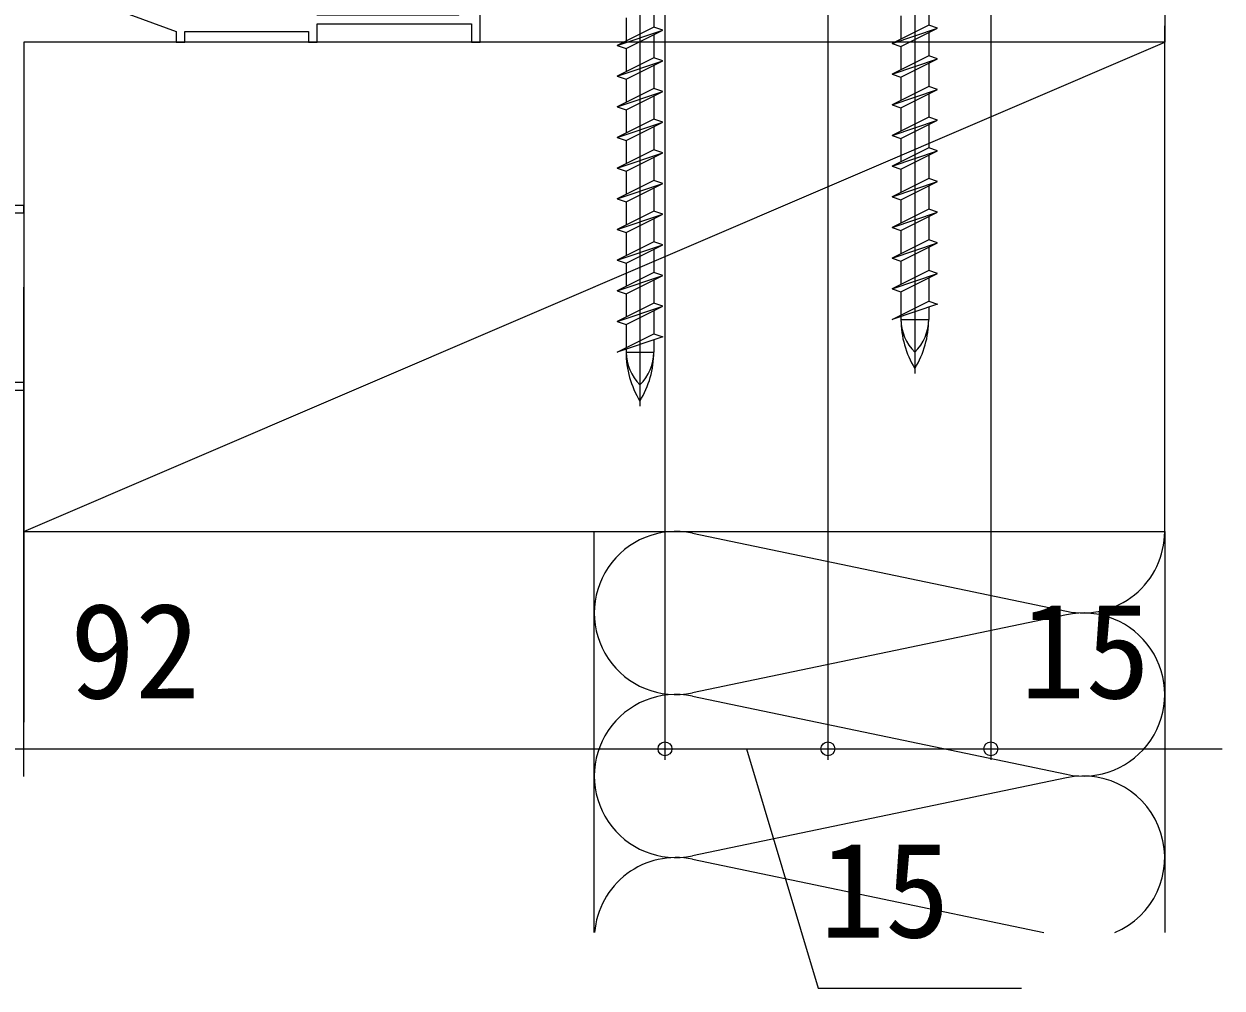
# Model space of a CAD drawing. Units: millimetres, scale not verified. Extents: x -525 to 525, y -783 to 778.
# Drawn here: x -27 to 83.3, y -156.9 to -68.2 of the extents above; entities that cross this region are included whole.
import ezdxf
from ezdxf.enums import TextEntityAlignment as Align

# ---------------------------------------------------------------- set-up
doc = ezdxf.new("R2010")
doc.units = ezdxf.units.MM
doc.header["$LTSCALE"] = 4
for name, color, linetype in [('0-3_YKK_11E', 7, 'Continuous'), ('0-5_YKK_13', 4, 'Continuous'), ('0-6_YKK_D', 6, 'Continuous'), ('0-8_YSS_K', 3, 'Continuous')]:
    doc.layers.add(name, color=color, linetype=linetype)
doc.styles.add('ＭＳ ゴシック', font='')
doc.styles.get('ＭＳ ゴシック').set_extended_font_data('MS Gothic')

msp = doc.modelspace()

# ---------------------------------------------------------------- linework, layer by layer
at = {"layer": '0-3_YKK_11E'}
for points in [[(-28.1, -66.44), (-20.441, -66.173), (-13, -68.881), (-13, -69.881), (-12.2, -69.881), (-12.2, -68.881), (-0.8, -68.881), (-0.8, -69.881), (0, -69.881), (0, -68.181), (14.2, -68.181), (14.2, -69.881), (15, -69.881), (15, -66.381), (14, -66.381), (13, -67.381), (0, -67.381), (0, -29.881), (-1.3, -29.881), (-1.3, -30.681), (-1.1, -30.881), (-0.9, -31.081), (-0.9, -45.38)], [(-28.1, -85.581), (-27, -85.581), (-27, -84.881), (-28.1, -84.881)], [(-29, -101.881), (-27, -101.881), (-27, -101.181), (-28.1, -101.181)]]:
    msp.add_lwpolyline(points, dxfattribs=at)
at = {"layer": '0-5_YKK_13'}
for p, q in [((55, -23.212), (55, -100.353)), ((29.7, -26.212), (29.7, -103.353)), ((30.975, -66.363), (30.975, -68.494)), ((56.275, -66.183), (56.275, -68.314)), ((28.425, -67.638), (28.425, -69.769)), ((53.725, -67.458), (53.725, -69.589)), ((57.1, -68.591), (56.275, -68.314)), ((28.425, -70.458), (31.8, -68.771)), ((31.8, -68.771), (30.975, -68.494)), ((30.975, -69.183), (30.975, -71.314)), ((53.725, -70.278), (57.1, -68.591)), ((56.275, -69.003), (56.275, -71.134)), ((27.6, -70.181), (28.425, -70.458)), ((28.425, -70.458), (28.425, -72.589)), ((52.9, -70.001), (53.725, -70.278)), ((53.725, -70.278), (53.725, -72.409)), ((28.425, -73.278), (31.8, -71.591)), ((31.8, -71.591), (30.975, -71.314)), ((53.725, -73.098), (57.1, -71.411)), ((57.1, -71.411), (56.275, -71.134)), ((30.975, -72.003), (30.975, -74.134)), ((56.275, -71.823), (56.275, -73.954)), ((27.6, -73.001), (28.425, -73.278)), ((28.425, -73.278), (28.425, -75.409)), ((52.9, -72.821), (53.725, -73.098)), ((53.725, -73.098), (53.725, -75.229)), ((28.425, -76.098), (31.8, -74.411)), ((31.8, -74.411), (30.975, -74.134)), ((30.975, -74.823), (30.975, -76.954)), ((53.725, -75.918), (57.1, -74.231)), ((57.1, -74.231), (56.275, -73.954)), ((56.275, -74.643), (56.275, -76.774)), ((27.6, -75.821), (28.425, -76.098)), ((52.9, -75.641), (53.725, -75.918)), ((53.725, -75.918), (53.725, -78.049)), ((28.425, -76.098), (28.425, -78.229)), ((31.8, -77.231), (30.975, -76.954)), ((53.725, -78.738), (57.1, -77.051)), ((57.1, -77.051), (56.275, -76.774)), ((28.425, -78.918), (31.8, -77.231)), ((30.975, -77.643), (30.975, -79.774)), ((56.275, -77.463), (56.275, -79.594)), ((27.6, -78.641), (28.425, -78.918)), ((28.425, -78.918), (28.425, -81.049)), ((52.9, -78.461), (53.725, -78.738)), ((53.725, -78.738), (53.725, -80.869)), ((28.425, -81.738), (31.8, -80.051)), ((31.8, -80.051), (30.975, -79.774)), ((30.975, -80.463), (30.975, -82.594)), ((53.725, -81.558), (57.1, -79.871)), ((57.1, -79.871), (56.275, -79.594)), ((56.275, -80.283), (56.275, -82.414)), ((27.6, -81.461), (28.425, -81.738)), ((52.9, -81.281), (53.725, -81.558)), ((53.725, -81.558), (53.725, -83.689)), ((28.425, -81.738), (28.425, -83.869)), ((31.8, -82.871), (30.975, -82.594)), ((53.725, -84.378), (57.1, -82.691)), ((57.1, -82.691), (56.275, -82.414)), ((28.425, -84.558), (31.8, -82.871)), ((30.975, -83.283), (30.975, -85.414)), ((56.275, -83.103), (56.275, -85.234)), ((27.6, -84.281), (28.425, -84.558)), ((28.425, -84.558), (28.425, -86.689)), ((52.9, -84.101), (53.725, -84.378)), ((53.725, -84.378), (53.725, -86.509)), ((28.425, -87.378), (31.8, -85.691)), ((31.8, -85.691), (30.975, -85.414)), ((53.725, -87.198), (57.1, -85.511)), ((57.1, -85.511), (56.275, -85.234)), ((56.275, -85.923), (56.275, -88.054)), ((27.6, -87.101), (28.425, -87.378)), ((30.975, -86.103), (30.975, -88.234)), ((52.9, -86.921), (53.725, -87.198)), ((28.425, -87.378), (28.425, -89.509)), ((53.725, -87.198), (53.725, -89.329)), ((28.425, -90.198), (31.8, -88.511)), ((31.8, -88.511), (30.975, -88.234)), ((30.975, -88.923), (30.975, -91.054)), ((53.725, -90.018), (57.1, -88.331)), ((56.275, -88.743), (56.275, -90.874)), ((27.6, -89.921), (28.425, -90.198)), ((28.425, -90.198), (28.425, -92.329)), ((52.9, -89.741), (53.725, -90.018)), ((53.725, -90.018), (53.725, -92.149)), ((28.425, -93.018), (31.8, -91.331)), ((56.275, -90.874), (52.9, -92.561)), ((53.725, -92.838), (57.1, -91.151)), ((30.975, -91.743), (30.975, -93.874)), ((52.9, -92.561), (53.725, -92.838)), ((56.275, -91.563), (56.275, -93.694)), ((27.6, -92.741), (28.425, -93.018)), ((28.425, -93.018), (28.425, -95.149)), ((52.9, -95.381), (56.275, -93.694)), ((53.725, -92.838), (53.725, -94.969)), ((56.275, -93.694), (57.1, -93.971)), ((30.975, -93.874), (27.6, -95.561)), ((28.425, -95.838), (31.8, -94.151)), ((30.975, -94.563), (30.975, -96.694)), ((57.1, -93.971), (52.9, -95.381)), ((56.275, -94.248), (56.275, -95.381)), ((27.6, -95.561), (28.425, -95.838)), ((28.425, -95.838), (28.425, -97.969)), ((53.725, -95.104), (53.725, -95.381)), ((53.725, -95.381), (56.275, -95.381)), ((27.6, -98.381), (30.975, -96.694)), ((31.8, -96.971), (27.6, -98.381)), ((30.975, -96.694), (31.8, -96.971)), ((28.425, -98.104), (28.425, -98.381)), ((30.975, -97.248), (30.975, -98.381)), ((28.425, -98.381), (30.975, -98.381))]:
    msp.add_line(p, q, dxfattribs=at)
for points in [[(56.275, -68.314), (52.9, -70.001), (57.1, -68.591)], [(30.975, -68.494), (27.6, -70.181), (31.8, -68.771)], [(30.975, -71.314), (27.6, -73.001), (31.8, -71.591)], [(56.275, -71.134), (52.9, -72.821), (57.1, -71.411)], [(30.975, -74.134), (27.6, -75.821), (31.8, -74.411)], [(56.275, -73.954), (52.9, -75.641), (57.1, -74.231)], [(30.975, -76.954), (27.6, -78.641), (31.8, -77.231)], [(56.275, -76.774), (52.9, -78.461), (57.1, -77.051)], [(30.975, -79.774), (27.6, -81.461), (31.8, -80.051)], [(56.275, -79.594), (52.9, -81.281), (57.1, -79.871)], [(30.975, -82.594), (27.6, -84.281), (31.8, -82.871)], [(56.275, -82.414), (52.9, -84.101), (57.1, -82.691)], [(30.975, -85.414), (27.6, -87.101), (31.8, -85.691)], [(56.275, -85.234), (52.9, -86.921), (57.1, -85.511)], [(30.975, -88.234), (27.6, -89.921), (31.8, -88.511)], [(52.9, -92.561), (57.1, -91.151), (56.275, -90.874)], [(27.6, -95.561), (31.8, -94.151), (30.975, -93.874)]]:
    msp.add_lwpolyline(points, dxfattribs=at)
for points in [[(56.275, -88.054), (52.9, -89.741), (57.1, -88.331)], [(30.975, -91.054), (27.6, -92.741), (31.8, -91.331)]]:
    msp.add_lwpolyline(points, close=True, dxfattribs=at)
for centre, radius, start, end in [((62.303, -95.381), 8.579, 180, 211.63839), ((57.892, -95.381), 4.167, 180, 226.05098), ((47.696, -95.381), 8.579, 328.36161, 0), ((52.108, -95.381), 4.167, 313.94902, 0), ((37.003, -98.381), 8.579, 180, 211.63839), ((32.592, -98.381), 4.167, 180, 226.05098), ((22.396, -98.381), 8.579, 328.36161, 0), ((26.808, -98.381), 4.167, 313.94902, 0)]:
    msp.add_arc(centre, radius, start, end, dxfattribs=at)
at = {"layer": '0-6_YKK_D'}
for p, q in [((32, -12.874), (32, -135.881)), ((32, -12.874), (32, -135.881)), ((47, -29.081), (47, -135.881)), ((47, -29.081), (47, -135.881)), ((62, -29.081), (62, -135.881)), ((-60, -134.881), (32, -134.881)), ((32, -134.881), (47, -134.881))]:
    msp.add_line(p, q, dxfattribs=at)
for points in [[(39.5, -134.881), (46.1, -156.881), (64.827, -156.881)], [(47, -134.881), (62, -134.881), (83.277, -134.881)]]:
    msp.add_lwpolyline(points, dxfattribs=at)
for centre in [(32, -134.881), (32, -134.881), (47, -134.881), (47, -134.881), (62, -134.881)]:
    msp.add_circle(centre, 0.637, dxfattribs=at)
at = {"layer": '0-8_YSS_K'}
for p, q in [((78, -28.381), (78, -68.381)), ((78, -113.381), (78, -68.381)), ((-27, -114.881), (78, -69.881)), ((-27, -137.408), (-27, -92.408)), ((-27, -114.881), (-27, -132.413)), ((25.498, -151.787), (25.498, -114.881)), ((34.53, -115.039), (68.967, -122.223)), ((77.998, -114.881), (77.998, -151.787)), ((68.967, -122.539), (34.53, -129.723)), ((34.53, -130.039), (68.967, -137.223)), ((68.967, -137.539), (34.53, -144.723)), ((34.53, -145.039), (66.878, -151.787))]:
    msp.add_line(p, q, dxfattribs=at)
for points in [[(0, -66.381), (0, -29.881), (78, -29.881), (78, -69.881)], [(15, -69.881), (15, -66.381), (0, -66.381)], [(78, -69.881), (-27, -69.881), (-27, -114.881), (78, -114.881)], [(-27, -114.881), (78, -69.881), (15, -69.881)]]:
    msp.add_lwpolyline(points, dxfattribs=at)
msp.add_lwpolyline([(78, -114.881), (78, -69.881), (-27, -69.881), (-27, -114.881)], close=True, dxfattribs=at)
for centre, start, end in [((32.998, -122.381), 78.21647, 281.78354), ((70.498, -114.881), 258.21647, 0), ((70.498, -129.881), 258.21647, 101.78354), ((32.998, -137.381), 78.21647, 281.78354), ((70.498, -144.881), 292.95307, 101.78354), ((32.998, -152.381), 78.21647, 175.4588)]:
    msp.add_arc(centre, 7.5, start, end, dxfattribs=at)

# ---------------------------------------------------------------- texts
at = {"layer": '0-6_YKK_D', "style": 'ＭＳ ゴシック'}
for s, p in [('92', (-22.762, -132.881)), ('15', (64.709, -132.881)), ('15', (46.259, -154.881))]:
    msp.add_text(s, height=8.798, dxfattribs=at).set_placement(p, align=Align.BOTTOM_LEFT)

doc.saveas('drawing.dxf')
